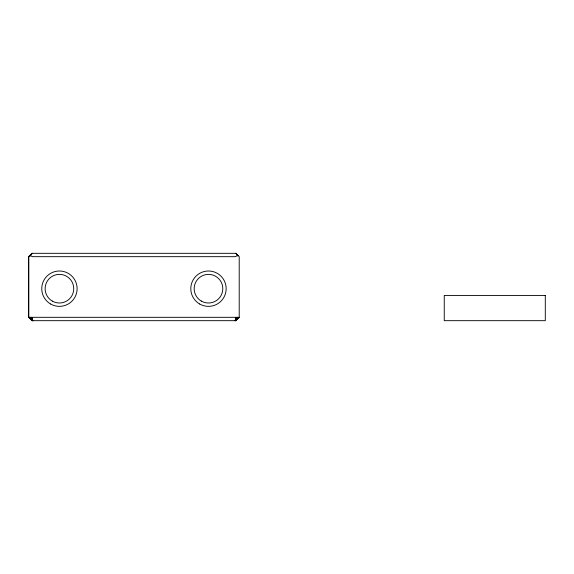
<?xml version="1.0" encoding="UTF-8"?>
<svg xmlns="http://www.w3.org/2000/svg" width="574" height="574" viewBox="0 0 574 574"><rect width="100%" height="100%" fill="white"/><g stroke="black" fill="none" stroke-linecap="round" stroke-linejoin="round"><path stroke-width="0.86" d="M236.438 318.663L235.426 320.679L236.553 318.663L235.605 320.679L239.071 317.314L235.849 320.679L32.065 320.679L28.7 317.314L28.707 256.678L29.59 255.796M235.082 320.679L236.093 317.314L235.297 320.679L237.112 317.314L235.491 320.679L237.98 317.314L235.649 320.679L237.6 317.989M237.629 317.989L235.735 320.679L238.21 317.874M29.812 255.573L30.322 255.796L32.065 253.321L235.849 253.321L239.214 256.686L239.214 317.314L28.7 317.314L28.7 256.686L32.065 253.321L30.35 255.817L32.725 256.678L235.189 256.678L237.98 255.452M238.131 317.989L235.821 320.679L239.085 317.314M238.102 255.573L237.593 255.796L235.849 253.321L237.715 255.703M28.7 317.314L32.094 320.679L29.267 317.314L32.316 320.679L31.635 319.338M28.844 317.314L32.18 320.679L30.286 317.989L32.316 320.679L29.934 317.314L32.488 320.679L32.015 319.001M29.267 317.314L32.18 320.679L29.948 317.989M31.735 319.338L32.488 320.679L30.802 317.314L32.689 320.679L31.821 317.314L32.912 320.679M545.3 295.423L444.254 295.423L444.254 320.679L545.3 320.679L545.3 295.423M199.637 303.998A17.686 17.686 0 0 0 226.163 288.686A17.686 17.686 0 0 0 199.637 273.368A17.686 17.686 0 0 0 199.637 303.998M50.591 303.998A17.686 17.686 0 0 0 77.117 288.686A17.686 17.686 0 0 0 50.591 273.368A17.686 17.686 0 0 0 50.591 303.998M52.277 301.085A14.314 14.314 0 0 0 73.752 288.686A14.314 14.314 0 0 0 52.277 276.288A14.314 14.314 0 0 0 52.277 301.085M201.323 301.085A14.314 14.314 0 0 0 222.798 288.686A14.314 14.314 0 0 0 201.323 276.288A14.314 14.314 0 0 0 201.323 301.085"/></g></svg>
